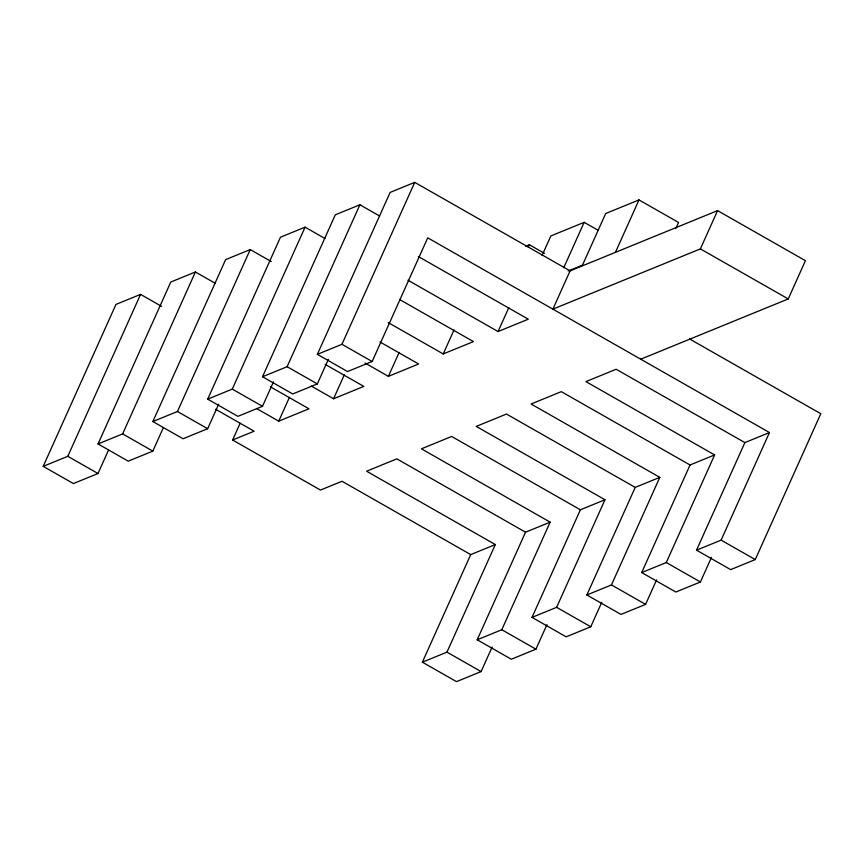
<?xml version="1.0" encoding="UTF-8"?>
<svg xmlns="http://www.w3.org/2000/svg" width="864" height="864" viewBox="0 0 864 864"><rect width="100%" height="100%" fill="white"/><g stroke="black" fill="none" stroke-linecap="round" stroke-linejoin="round"><path stroke-width="1.3" d="M108.454 450.252L97.999 473.515L73.397 483.559L43.2 466.355L115.97 304.43L140.573 294.376L161.6 306.364M43.2 466.355L67.792 456.311L140.573 294.376M163.285 427.853L152.831 451.116L128.228 461.16L98.032 443.956L170.802 282.02L195.404 271.976L215.255 283.295M98.032 443.956L122.623 433.912L195.404 271.976M218.668 404.222L207.662 428.706L183.06 438.761L152.863 421.556L225.634 259.621L250.236 249.577L271.264 261.554M152.863 421.556L177.455 411.502L250.236 249.577M273.499 381.823L262.494 406.307L237.892 416.351L207.695 399.146L280.465 237.222L305.068 227.167L324.918 238.486M207.695 399.146L232.286 389.102L305.068 227.167M640.742 359.197L788.238 298.944L805.432 260.68L717.574 210.622L570.089 270.875L414.731 182.369L390.128 192.413L317.358 354.348L347.555 371.552L372.157 361.498L427.734 237.838L769.468 432.54L744.876 442.595L616.151 369.252L585.911 381.607L714.636 454.939L690.044 464.994L561.319 391.651L531.079 404.006L659.804 477.349L635.213 487.393L506.488 414.05L476.248 426.406L604.973 499.748L580.381 509.792L451.656 436.46L421.416 448.816L550.141 522.148L525.55 532.202L396.824 458.86L366.584 471.215L495.31 544.558L470.718 554.602L341.993 481.259L320.468 490.061L232.61 440.003L240.127 423.263M328.331 359.413L317.326 383.908L292.723 393.952L262.526 376.747L335.297 214.823L359.899 204.768L379.75 216.086M262.526 376.747L287.118 366.703L359.899 204.768M256.511 408.499L278.726 421.157L289.483 397.246M317.358 354.348L341.95 344.293L414.731 182.369M311.342 386.089L333.558 398.758L344.315 374.836M364.997 363.02L388.39 376.348L399.146 352.436M388.249 322.628L443.221 353.948L453.978 330.037M528.228 247.18L529.33 244.728L544.45 253.336M407.992 280.228L498.053 331.549L508.81 307.627M542.03 255.582L550.854 235.937L584.161 222.329L598.115 230.278M563.738 267.754L584.161 222.329M570.089 270.875L552.884 309.139L700.38 248.886L717.574 210.622M492.113 647.071L481.097 671.587L456.494 681.631L422.366 662.191L470.718 554.602M615.816 251.5L638.993 199.919L678.532 222.448L675.767 228.593M422.366 662.191L446.958 652.136L495.31 544.558M546.944 624.672L535.928 649.177L511.326 659.232L477.198 639.781L525.55 532.202M477.198 639.781L501.79 629.737L550.141 522.148M601.776 602.273L590.76 626.778L566.158 636.833L532.03 617.382L580.381 509.792M532.03 617.382L556.621 607.327L604.973 499.748M656.608 579.863L645.592 604.379L620.989 614.423L586.861 594.983L635.213 487.393M586.861 594.983L611.453 584.928L659.804 477.349M711.439 557.464L700.423 581.98L675.821 592.024L641.693 572.573L690.044 464.994M641.693 572.573L666.284 562.529L714.636 454.939M689.58 338.958L820.8 413.726L755.255 559.57L730.652 569.624L696.524 550.174L744.876 442.595M696.524 550.174L721.116 540.13L769.468 432.54M525.625 246.24L529.33 244.728M638.993 199.919L605.686 213.527L582.509 265.108L568.156 270.972M232.61 440.003L254.135 431.212L215.536 409.212M278.726 421.157L308.966 408.802L270.367 386.813M333.558 398.758L363.798 386.402L325.199 364.414M388.39 376.348L418.63 364.003L380.03 342.004M443.221 353.948L473.461 341.593L399.773 299.614M498.053 331.549L528.293 319.194L418.338 256.543M700.38 248.886L788.238 298.944M721.116 540.13L755.255 559.57M341.95 344.293L372.157 361.498M666.284 562.529L700.423 581.98M287.118 366.703L317.326 383.908M611.453 584.928L645.592 604.379M232.286 389.102L262.494 406.307M556.621 607.327L590.76 626.778M177.455 411.502L207.662 428.706M501.79 629.737L535.928 649.177M122.623 433.912L152.831 451.116M446.958 652.136L481.097 671.587M67.792 456.311L97.999 473.515"/></g></svg>
